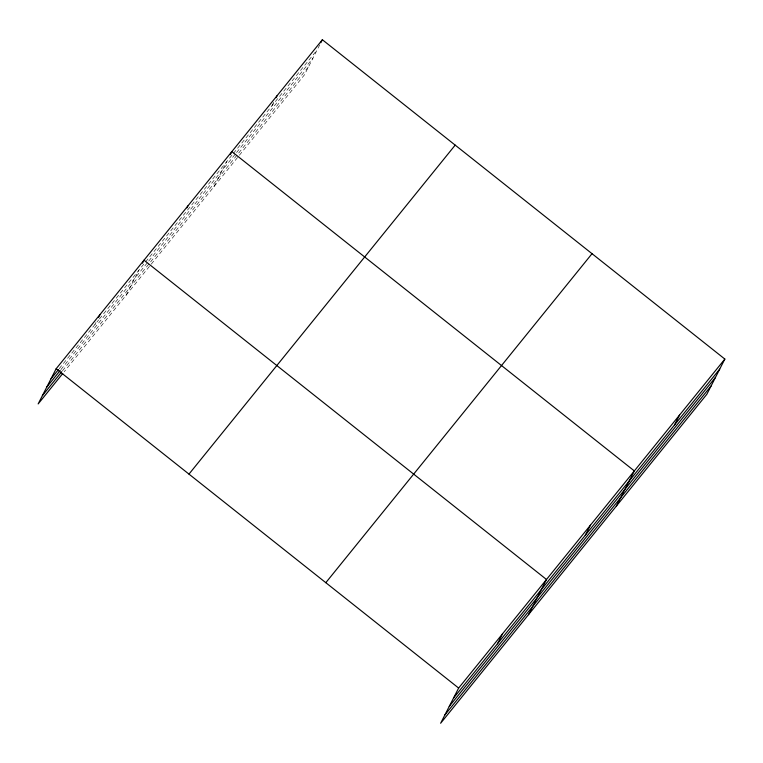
<?xml version="1.0" encoding="UTF-8"?>
<svg xmlns="http://www.w3.org/2000/svg" width="763" height="763" viewBox="0 0 763 763"><rect width="100%" height="100%" fill="white"/><g stroke="black" fill="none" stroke-linecap="round" stroke-linejoin="round"><path stroke-width="0.57" stroke-dasharray="3.81 2.86" d="M94.946 324.494L95.976 322.482M126 295.367L138.876 270.207M213.85 186.792L226.716 161.642M271.971 105.714L274.031 101.698M319.802 44.759L304.361 74.936L64.206 371.734M59.209 368.653L98.665 319.888M99.409 318.972L144.827 262.844M145.571 261.928L232.658 154.307M233.392 153.392L317.227 49.786M60.916 369.597L148.022 261.947M148.766 261.032L235.824 153.439M236.568 152.524L312.983 58.083M62.499 370.789L308.605 66.639"/><path stroke-width="1.14" d="M724.85 359.068L458.639 688.064L440.632 723.257L706.843 394.261L724.85 359.068L322.368 39.743L56.157 368.739L38.15 403.932L62.719 373.565M98.541 317.465L100.087 314.451M142.471 263.178L144.007 260.173L546.489 579.489L528.482 614.692M186.906 207.889L187.936 205.886M230.312 154.612L231.857 151.599L634.339 470.924L616.332 506.117M276.082 97.683L277.112 95.671M320.822 42.757L322.368 39.743M497.428 643.819L502.569 633.776M585.278 535.245L590.419 525.211M674.454 425.039L679.595 414.996M51.026 378.772L58.465 369.578M46.772 387.079L60.172 370.513M42.394 395.635L61.755 371.705M188.976 474.109L455.187 145.123M325.82 582.684L592.031 253.688M453.508 698.097L719.709 369.111M449.254 706.404L715.465 377.408M444.886 714.95L711.087 385.964M56.157 368.739L458.639 688.064"/></g></svg>
